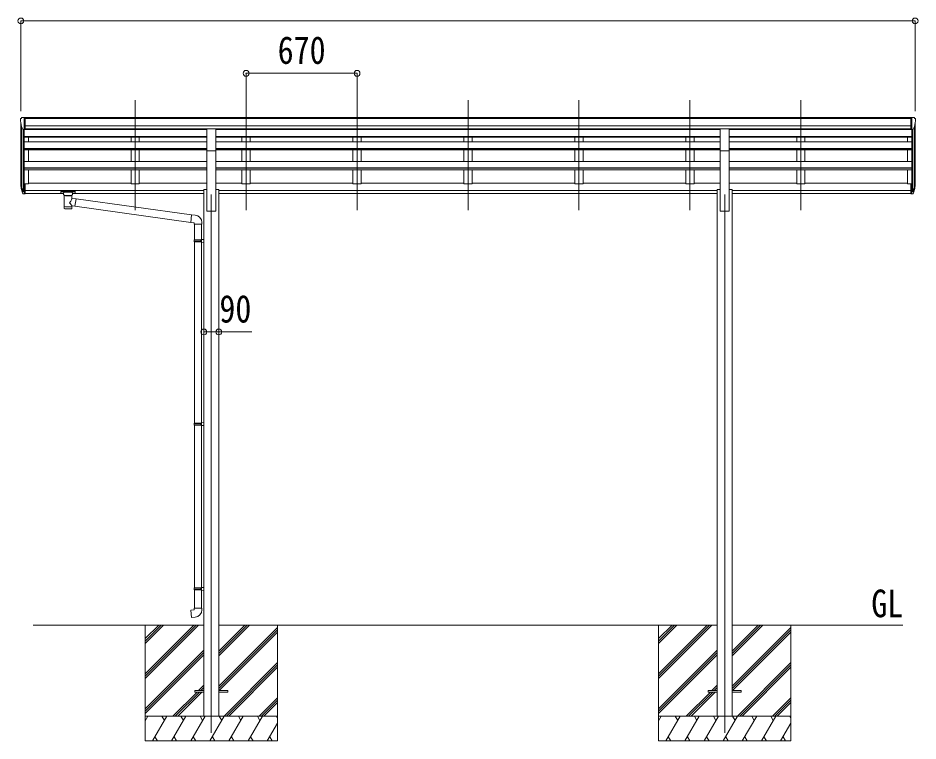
# Model space of a CAD drawing. Units: millimetres at full size. Extents: x -9783 to 33769, y -6828 to 6752.
# Drawn here: x 1098 to 6533, y -4183 to 183 of the extents above; entities that cross this region are included whole.
import ezdxf
from ezdxf.enums import TextEntityAlignment as Align

# ---------------------------------------------------------------- set-up
doc = ezdxf.new("R2010")
doc.units = ezdxf.units.MM
doc.header["$LTSCALE"] = 35
doc.header["$PDMODE"] = 32
doc.header["$PDSIZE"] = 35
for name, color, linetype, lineweight in [('0-0_0', 7, 'Continuous', 9), ('0-1_本体', 4, 'Continuous', 9), ('0-2_部品', 7, 'Continuous', 9), ('0-8_PARTS2', 2, 'Continuous', 9), ('0-A_寸法', 6, 'Continuous', 9)]:
    doc.layers.add(name, color=color, linetype=linetype, lineweight=lineweight)
doc.styles.add('ＭＳ ゴシック', font='')
doc.styles.get('ＭＳ ゴシック').set_extended_font_data('MS Gothic')

msp = doc.modelspace()

# ---------------------------------------------------------------- linework, layer by layer
at = {"layer": '0-0_0'}
for p, q in [((1189.63, -3483.05), (2220.43, -3483.05)), ((1865.63, -3483.05), (1865.63, -4183.05)), ((1865.63, -3777.22), (2159.81, -3483.05)), ((1865.63, -3791.37), (2173.95, -3483.05)), ((1865.63, -3805.51), (2188.09, -3483.05)), ((1865.63, -3593.38), (1975.96, -3483.05)), ((1865.63, -3579.24), (1961.82, -3483.05)), ((1865.63, -3565.09), (1947.68, -3483.05)), ((2310.83, -3668.68), (2496.46, -3483.05)), ((2310.83, -3654.53), (2482.32, -3483.05)), ((2310.83, -3640.39), (2468.18, -3483.05)), ((2310.83, -3483.05), (5320.43, -3483.05)), ((2310.83, -3852.52), (2665.63, -3497.73)), ((2310.83, -3866.67), (2665.63, -3511.87)), ((2313.09, -3878.55), (2665.63, -3526.01)), ((2665.63, -3483.05), (2665.63, -4183.05)), ((4965.63, -3483.05), (4965.63, -4183.05)), ((4965.63, -3777.22), (5259.81, -3483.05)), ((4965.63, -3791.37), (5273.95, -3483.05)), ((4965.63, -3805.51), (5288.09, -3483.05)), ((4965.63, -3593.38), (5075.96, -3483.05)), ((4965.63, -3579.24), (5061.82, -3483.05)), ((4965.63, -3565.09), (5047.68, -3483.05)), ((5410.83, -3483.05), (6441.63, -3483.05)), ((5410.83, -3668.68), (5596.46, -3483.05)), ((5410.83, -3654.53), (5582.32, -3483.05)), ((5410.83, -3640.39), (5568.18, -3483.05)), ((5410.83, -3852.52), (5765.63, -3497.73)), ((5410.83, -3866.67), (5765.63, -3511.87)), ((5413.09, -3878.55), (5765.63, -3526.01)), ((5765.63, -3483.05), (5765.63, -4183.05)), ((1865.63, -3989.36), (2220.43, -3634.56)), ((4965.63, -3989.36), (5320.43, -3634.56)), ((1865.63, -4003.5), (2220.43, -3648.7)), ((1865.63, -4017.64), (2220.43, -3662.84)), ((4965.63, -4003.5), (5320.43, -3648.7)), ((4965.63, -4017.64), (5320.43, -3662.84)), ((2342.44, -4033.05), (2665.63, -3709.86)), ((2356.58, -4033.05), (2665.63, -3724)), ((2370.72, -4033.05), (2665.63, -3738.14)), ((5442.44, -4033.05), (5765.63, -3709.86)), ((5456.58, -4033.05), (5765.63, -3724)), ((5470.72, -4033.05), (5765.63, -3738.14)), ((2188.57, -3878.55), (2220.43, -3846.69)), ((5288.57, -3878.55), (5320.43, -3846.69)), ((2034.07, -4033.05), (2179.57, -3887.55)), ((2048.21, -4033.05), (2193.71, -3887.55)), ((2062.36, -4033.05), (2207.86, -3887.55)), ((2202.71, -3878.55), (2220.43, -3860.83)), ((2216.86, -3878.55), (2220.43, -3874.97)), ((5134.07, -4033.05), (5279.57, -3887.55)), ((5148.21, -4033.05), (5293.71, -3887.55)), ((5162.36, -4033.05), (5307.86, -3887.55)), ((5302.71, -3878.55), (5320.43, -3860.83)), ((5316.86, -3878.55), (5320.43, -3874.97)), ((2554.57, -4033.05), (2665.63, -3921.99)), ((2568.71, -4033.05), (2665.63, -3936.13)), ((2582.86, -4033.05), (2665.63, -3950.27)), ((5654.57, -4033.05), (5765.63, -3921.99)), ((5668.71, -4033.05), (5765.63, -3936.13)), ((5682.86, -4033.05), (5765.63, -3950.27)), ((2665.63, -4033.05), (1865.63, -4033.05)), ((1865.63, -4060.55), (1881.51, -4033.05)), ((1910.38, -4183.05), (1996.98, -4033.05)), ((1981.98, -4059.03), (1966.98, -4033.05)), ((2025.85, -4183.05), (2112.45, -4033.05)), ((2097.45, -4059.03), (2082.45, -4033.05)), ((2141.32, -4183.05), (2227.92, -4033.05)), ((2212.92, -4059.03), (2197.92, -4033.05)), ((2256.79, -4183.05), (2343.39, -4033.05)), ((2328.39, -4059.03), (2313.39, -4033.05)), ((2372.26, -4183.05), (2458.86, -4033.05)), ((2443.86, -4059.03), (2428.86, -4033.05)), ((2487.73, -4183.05), (2574.33, -4033.05)), ((2544.33, -4033.05), (2559.33, -4059.03)), ((2603.2, -4183.05), (2665.63, -4074.91)), ((2659.8, -4033.05), (2665.63, -4043.15)), ((5765.63, -4033.05), (4965.63, -4033.05)), ((4965.63, -4060.55), (4981.51, -4033.05)), ((5010.38, -4183.05), (5096.98, -4033.05)), ((5081.98, -4059.03), (5066.98, -4033.05)), ((5125.85, -4183.05), (5212.45, -4033.05)), ((5197.45, -4059.03), (5182.45, -4033.05)), ((5241.32, -4183.05), (5327.92, -4033.05)), ((5312.92, -4059.03), (5297.92, -4033.05)), ((5356.79, -4183.05), (5443.39, -4033.05)), ((5428.39, -4059.03), (5413.39, -4033.05)), ((5472.26, -4183.05), (5558.86, -4033.05)), ((5543.86, -4059.03), (5528.86, -4033.05)), ((5587.73, -4183.05), (5674.33, -4033.05)), ((5644.33, -4033.05), (5659.33, -4059.03)), ((5703.2, -4183.05), (5765.63, -4074.91)), ((5759.8, -4033.05), (5765.63, -4043.15)), ((1865.63, -4183.05), (2665.63, -4183.05)), ((1925.38, -4157.07), (1940.37, -4183.05)), ((2040.85, -4157.07), (2055.85, -4183.05)), ((2156.32, -4157.07), (2171.32, -4183.05)), ((2271.79, -4157.07), (2286.79, -4183.05)), ((2387.26, -4157.07), (2402.26, -4183.05)), ((2502.73, -4157.07), (2517.73, -4183.05)), ((2618.2, -4157.07), (2633.2, -4183.05)), ((4965.63, -4183.05), (5765.63, -4183.05)), ((5025.38, -4157.07), (5040.37, -4183.05)), ((5140.85, -4157.07), (5155.85, -4183.05)), ((5256.32, -4157.07), (5271.32, -4183.05)), ((5371.79, -4157.07), (5386.79, -4183.05)), ((5487.26, -4157.07), (5502.26, -4183.05)), ((5602.73, -4157.07), (5617.73, -4183.05)), ((5718.2, -4157.07), (5733.2, -4183.05))]:
    msp.add_line(p, q, dxfattribs=at)
at = {"layer": '0-1_本体'}
for p, q in [((1142.13, -418.93), (6489.13, -418.93)), ((1142.13, -424.27), (6489.13, -424.27)), ((1115.63, -819.92), (1115.63, -455.68)), ((1119.91, -474.48), (1119.91, -844.19)), ((1142.13, -467.8), (6489.13, -467.81)), ((1142.13, -485.47), (6489.13, -485.47)), ((2238.13, -487.85), (1142.13, -487.85)), ((1780.63, -487.85), (1780.63, -490.32)), ((1830.63, -487.85), (1830.63, -490.32)), ((2450.63, -487.85), (2450.63, -490.32)), ((2500.63, -487.85), (2500.63, -490.32)), ((3120.63, -487.85), (3120.63, -490.32)), ((3170.63, -487.85), (3170.63, -490.32)), ((3790.63, -487.85), (3790.63, -490.32)), ((3840.63, -487.85), (3840.63, -490.32)), ((4460.63, -487.85), (4460.63, -490.32)), ((4510.63, -487.85), (4510.63, -490.32)), ((5130.63, -487.85), (5130.63, -490.32)), ((5180.63, -487.85), (5180.63, -490.32)), ((5393.13, -487.97), (6489.13, -487.97)), ((5800.63, -487.85), (5800.63, -490.32)), ((5850.63, -487.85), (5850.63, -490.32)), ((6511.35, -474.48), (6511.35, -844.19)), ((6515.63, -819.92), (6515.63, -455.68)), ((1129.63, -489.83), (1129.63, -862.19)), ((1135.63, -490.31), (1135.63, -817.75)), ((1135.63, -490.32), (2238.13, -490.32)), ((1135.63, -532.51), (2238.13, -532.51)), ((1135.63, -533.9), (2238.13, -533.9)), ((1135.63, -537.59), (2238.13, -537.59)), ((1160.63, -564.84), (1160.63, -537.59)), ((1780.63, -537.59), (1780.63, -564.84)), ((1830.63, -537.59), (1830.63, -564.84)), ((5338.13, -490.32), (2293.13, -490.32)), ((5338.13, -532.51), (2293.13, -532.51)), ((5338.13, -533.9), (2293.13, -533.9)), ((5338.13, -537.59), (2293.13, -537.59)), ((2450.63, -537.59), (2450.63, -564.84)), ((2500.63, -537.59), (2500.63, -564.84)), ((3120.63, -537.59), (3120.63, -564.84)), ((3170.63, -537.59), (3170.63, -564.84)), ((3790.63, -537.59), (3790.63, -564.84)), ((3840.63, -537.59), (3840.63, -564.84)), ((4460.63, -537.59), (4460.63, -564.84)), ((4510.63, -537.59), (4510.63, -564.84)), ((5130.63, -537.59), (5130.63, -564.84)), ((5180.63, -537.59), (5180.63, -564.84)), ((5393.13, -490.32), (6495.63, -490.32)), ((5393.13, -532.51), (6495.63, -532.51)), ((5393.13, -533.9), (6495.63, -533.9)), ((5393.13, -537.59), (6495.63, -537.59)), ((5800.63, -537.59), (5800.63, -564.84)), ((5850.63, -537.59), (5850.63, -564.84)), ((6470.63, -564.84), (6470.63, -537.59)), ((6495.63, -490.31), (6495.63, -817.75)), ((6501.63, -489.83), (6501.63, -862.19)), ((1135.63, -564.84), (2238.13, -564.84)), ((5338.13, -564.84), (2293.13, -564.84)), ((5393.13, -564.84), (6495.63, -564.84)), ((1135.63, -605.57), (2238.13, -605.57)), ((1135.63, -607.05), (2238.13, -607.05)), ((1135.63, -613.86), (2238.13, -613.86)), ((1160.63, -683.35), (1160.63, -613.86)), ((1780.63, -613.86), (1780.63, -683.35)), ((1830.63, -613.86), (1830.63, -683.35)), ((2238.13, -983.05), (2238.13, -619.1)), ((5338.13, -605.57), (2293.13, -605.57)), ((5338.13, -607.05), (2293.13, -607.05)), ((5338.13, -613.86), (2293.13, -613.86)), ((2293.13, -983.05), (2293.13, -619.1)), ((2450.63, -613.86), (2450.63, -683.35)), ((2500.63, -613.86), (2500.63, -683.35)), ((3120.63, -613.86), (3120.63, -683.35)), ((3170.63, -613.86), (3170.63, -683.35)), ((3790.63, -613.86), (3790.63, -683.35)), ((3840.63, -613.86), (3840.63, -683.35)), ((4460.63, -613.86), (4460.63, -683.35)), ((4510.63, -613.86), (4510.63, -683.35)), ((5130.63, -613.86), (5130.63, -683.35)), ((5180.63, -613.86), (5180.63, -683.35)), ((5338.13, -983.05), (5338.13, -619.1)), ((5393.13, -605.57), (6495.63, -605.57)), ((5393.13, -607.05), (6495.63, -607.05)), ((5393.13, -613.86), (6495.63, -613.86)), ((5393.13, -983.05), (5393.13, -619.1)), ((5800.63, -613.86), (5800.63, -683.35)), ((5850.63, -613.86), (5850.63, -683.35)), ((6470.63, -683.35), (6470.63, -613.86)), ((1135.63, -683.35), (2238.13, -683.35)), ((5338.13, -683.35), (2293.13, -683.35)), ((5393.13, -683.35), (6495.63, -683.35)), ((1135.63, -722.66), (2238.13, -722.66)), ((1135.63, -724.15), (2238.13, -724.15)), ((1135.63, -733.62), (2238.13, -733.62)), ((1160.63, -818.58), (1160.63, -733.62)), ((1780.63, -733.62), (1780.63, -818.58)), ((5338.13, -722.66), (2293.13, -722.66)), ((5338.13, -724.15), (2293.13, -724.15)), ((5338.13, -733.62), (2293.13, -733.62)), ((2450.63, -733.62), (2450.63, -818.58)), ((3120.63, -733.62), (3120.63, -818.58)), ((3790.63, -733.62), (3790.63, -818.58)), ((4460.63, -733.62), (4460.63, -818.58)), ((5130.63, -733.62), (5130.63, -818.58)), ((5393.13, -722.66), (6495.63, -722.66)), ((5393.13, -724.15), (6495.63, -724.15)), ((5393.13, -733.62), (6495.63, -733.62)), ((5800.63, -733.62), (5800.63, -818.58)), ((6470.63, -818.58), (6470.63, -733.62)), ((1160.63, -813.78), (1780.63, -813.78)), ((1830.63, -813.78), (2238.13, -813.78)), ((2293.13, -813.78), (2450.63, -813.78)), ((2500.63, -813.78), (3120.63, -813.78)), ((3170.63, -813.78), (3790.63, -813.78)), ((3840.63, -813.78), (4460.63, -813.78)), ((4510.63, -813.78), (5130.63, -813.78)), ((5180.63, -813.78), (5338.13, -813.78)), ((5393.13, -813.78), (5800.63, -813.78)), ((5850.63, -813.78), (6470.63, -813.78)), ((1142.13, -818.58), (1160.63, -818.58)), ((1142.13, -858.08), (2220.43, -858.08)), ((1142.13, -859.46), (2220.43, -859.46)), ((2220.43, -853.05), (2238.13, -853.05)), ((2220.43, -853.05), (2220.43, -4033.05)), ((2293.13, -853.05), (2310.83, -853.05)), ((2310.83, -853.05), (2310.83, -4033.05)), ((2310.83, -858.08), (5320.43, -858.08)), ((2310.83, -859.46), (5320.43, -859.46)), ((5320.43, -853.05), (5338.13, -853.05)), ((5320.43, -853.05), (5320.43, -4033.05)), ((5393.13, -853.05), (5410.83, -853.05)), ((5410.83, -853.05), (5410.83, -4033.05)), ((5410.83, -858.08), (6489.13, -858.08)), ((5410.83, -859.46), (6489.13, -859.46)), ((6489.13, -818.58), (6470.63, -818.58)), ((1142.13, -876.64), (1373.63, -876.64)), ((1427.63, -876.64), (2220.43, -876.64)), ((2310.83, -876.64), (5320.43, -876.64)), ((5410.83, -876.64), (6489.13, -876.64)), ((2238.13, -983.05), (2293.13, -983.05)), ((5338.13, -983.05), (5393.13, -983.05))]:
    msp.add_line(p, q, dxfattribs=at)
for points in [[(2293.13, -487.85), (5155.63, -487.97), (5338.13, -487.97)], [(1830.63, -733.62), (1830.63, -818.58), (1780.63, -818.58)], [(2500.63, -733.62), (2500.63, -818.58), (2450.63, -818.58)], [(3170.63, -733.62), (3170.63, -818.58), (3120.63, -818.58)], [(3840.63, -733.62), (3840.63, -818.58), (3790.63, -818.58)], [(4510.63, -733.62), (4510.63, -818.58), (4460.63, -818.58)], [(5180.63, -733.62), (5180.63, -818.58), (5130.63, -818.58)], [(5850.63, -733.62), (5850.63, -818.58), (5800.63, -818.58)]]:
    msp.add_lwpolyline(points, dxfattribs=at)
at = {"layer": '0-2_部品'}
for p, q in [((1113.63, -426.69), (1113.63, -427.32)), ((1120.54, -417.89), (1116.47, -423.7)), ((1123.63, -417.32), (1121.3, -417.47)), ((1123.63, -417.32), (1142.13, -417.32)), ((1135.63, -490.31), (1135.63, -417.32)), ((1142.13, -417.32), (1152.13, -417.41)), ((1142.13, -489.31), (1142.13, -417.32)), ((1152.13, -418.93), (1152.13, -417.41)), ((6489.13, -417.32), (6479.13, -417.41)), ((6479.13, -418.93), (6479.13, -417.41)), ((6489.13, -489.31), (6489.13, -417.32)), ((6507.63, -417.32), (6489.13, -417.32)), ((6495.63, -490.31), (6495.63, -417.32)), ((6507.63, -417.32), (6509.96, -417.47)), ((6510.72, -417.89), (6514.79, -423.7)), ((6517.63, -426.69), (6517.63, -427.32)), ((1128.01, -488.49), (1118.73, -472.43)), ((2238.13, -487.19), (2293.13, -487.19)), ((2238.13, -619.26), (2238.13, -487.19)), ((2293.13, -619.26), (2293.13, -487.19)), ((5338.13, -487.19), (5393.13, -487.19)), ((5338.13, -619.26), (5338.13, -487.19)), ((5393.13, -619.26), (5393.13, -487.19)), ((6503.26, -488.49), (6512.53, -472.43)), ((1135.63, -490.31), (1130.42, -489.99)), ((1142.13, -489.31), (1135.63, -489.31)), ((6489.13, -489.31), (6495.63, -489.31)), ((6495.63, -490.31), (6500.84, -489.99)), ((2238.13, -619.26), (2293.13, -619.26)), ((5338.13, -619.26), (5393.13, -619.26)), ((1118.02, -843.79), (1128.19, -862.96)), ((1129.2, -861.71), (1119.44, -843.3)), ((1120.61, -860.65), (1128.19, -878.13)), ((1135.63, -862.46), (1130.5, -862.46)), ((1135.63, -864.46), (1130.79, -864.46)), ((1135.63, -817.75), (1135.63, -879.63)), ((1142.13, -817.75), (1135.63, -817.75)), ((1142.13, -856.06), (1135.63, -856.06)), ((1142.13, -861.46), (1135.63, -861.46)), ((1142.13, -817.75), (1142.13, -878.81)), ((1357.13, -864.53), (1357.13, -875.29)), ((1357.13, -864.72), (1357.13, -866.26)), ((1359.13, -863.86), (1442.13, -863.86)), ((1359.13, -866.04), (1442.13, -866.04)), ((1444.13, -864.53), (1444.13, -875.29)), ((6489.13, -817.75), (6489.13, -878.81)), ((6489.13, -817.75), (6495.63, -817.75)), ((6489.13, -856.06), (6495.63, -856.06)), ((6489.13, -861.46), (6495.63, -861.46)), ((6495.63, -817.75), (6495.63, -879.63)), ((6495.63, -862.46), (6500.76, -862.46)), ((6495.63, -864.46), (6500.48, -864.46)), ((6502.06, -861.71), (6511.82, -843.3)), ((6513.24, -843.79), (6503.07, -862.96)), ((6510.65, -860.65), (6503.07, -878.13)), ((1135.63, -879.63), (1130.79, -879.63)), ((1142.13, -878.81), (1135.63, -878.81)), ((1359.13, -875.95), (1373.63, -875.95)), ((1373.63, -882.76), (1373.63, -872.48)), ((1377.73, -887.26), (1377.71, -967.55)), ((1423.53, -904.83), (1423.53, -887.25)), ((1448.75, -908.74), (1423.53, -904.83)), ((1427.63, -882.76), (1427.63, -872.48)), ((1427.63, -875.95), (1442.13, -875.95)), ((1448.75, -908.74), (1441.73, -954)), ((1448.75, -908.74), (2146.72, -1005.54)), ((6489.13, -878.81), (6495.63, -878.81)), ((6495.63, -879.63), (6500.48, -879.63)), ((1423.55, -967.55), (1423.53, -950.92)), ((1423.53, -951.17), (1441.73, -954)), ((2142.71, -1051.36), (1441.73, -954)), ((2167.55, -1007.36), (2146.72, -1005.54)), ((2162.63, -1063.1), (2208.63, -1063.1)), ((2164.63, -1063.1), (2164.63, -1157.1)), ((2206.63, -1063.1), (2206.63, -1154.55)), ((2208.63, -1063.1), (2208.63, -1052.19)), ((2162.63, -1159.1), (2163.63, -1157.1)), ((2162.63, -1159.1), (2206.63, -1159.1)), ((2162.63, -1159.1), (2162.63, -1167.1)), ((2162.63, -1167.1), (2206.63, -1167.1)), ((2162.63, -1167.1), (2163.63, -1169.1)), ((2163.63, -1157.1), (2206.63, -1157.1)), ((2163.63, -1169.1), (2206.63, -1169.1)), ((2164.63, -1169.1), (2164.63, -2263.29)), ((2202.15, -1159.1), (2201.72, -1157.1)), ((2204.63, -1154.6), (2220.63, -1154.13)), ((2204.63, -1156.6), (2204.63, -1154.6)), ((2204.63, -1156.6), (2206.63, -1156.6)), ((2204.63, -1171.6), (2204.63, -1169.6)), ((2204.63, -1171.6), (2220.63, -1172.07)), ((2206.63, -1171.66), (2206.63, -2260.73)), ((2220.63, -1154.13), (2220.63, -1172.07)), ((2162.63, -2265.29), (2163.63, -2263.29)), ((2162.63, -2265.29), (2206.63, -2265.29)), ((2162.63, -2265.29), (2162.63, -2273.29)), ((2162.63, -2273.29), (2206.63, -2273.29)), ((2162.63, -2273.29), (2163.63, -2275.29)), ((2163.63, -2263.29), (2206.63, -2263.29)), ((2163.63, -2275.29), (2206.63, -2275.29)), ((2164.63, -2275.29), (2164.63, -3258.45)), ((2202.15, -2265.29), (2201.72, -2263.29)), ((2204.63, -2260.79), (2220.63, -2260.32)), ((2204.63, -2262.79), (2204.63, -2260.79)), ((2204.63, -2262.79), (2206.63, -2262.79)), ((2204.63, -2277.79), (2204.63, -2275.79)), ((2204.63, -2277.79), (2220.63, -2278.26)), ((2206.63, -2277.85), (2206.63, -3255.89)), ((2220.63, -2260.32), (2220.63, -2278.26)), ((2162.63, -3260.45), (2163.63, -3258.45)), ((2162.63, -3260.45), (2206.63, -3260.45)), ((2162.63, -3260.45), (2162.63, -3268.45)), ((2163.63, -3258.45), (2206.63, -3258.45)), ((2202.15, -3260.45), (2201.72, -3258.45)), ((2204.63, -3255.95), (2220.63, -3255.48)), ((2204.63, -3257.95), (2204.63, -3255.95)), ((2204.63, -3257.95), (2206.63, -3257.95)), ((2220.63, -3255.48), (2220.63, -3273.42)), ((2162.63, -3268.45), (2206.63, -3268.45)), ((2162.63, -3268.45), (2163.63, -3270.45)), ((2163.63, -3270.45), (2206.63, -3270.45)), ((2164.63, -3270.45), (2164.63, -3380.45)), ((2204.63, -3272.95), (2204.63, -3270.95)), ((2204.63, -3272.95), (2220.63, -3273.42)), ((2206.63, -3273.01), (2206.63, -3380.45)), ((2162.63, -3380.45), (2208.63, -3380.45)), ((2162.63, -3390.45), (2162.63, -3380.45)), ((2208.63, -3380.45), (2208.63, -3391.37))]:
    msp.add_line(p, q, dxfattribs=at)
at = {"layer": '0-2_部品', "color": 4}
for p, q in [((2165.83, -3878.55), (2165.83, -3887.55)), ((2220.63, -3878.55), (2165.83, -3878.55)), ((2220.63, -3887.55), (2165.83, -3887.55)), ((2365.43, -3878.55), (2310.63, -3878.55)), ((5265.63, -3878.55), (5265.63, -3887.55)), ((5320.43, -3878.55), (5265.63, -3878.55)), ((5320.43, -3887.55), (5265.63, -3887.55)), ((5465.23, -3878.55), (5410.43, -3878.55))]:
    msp.add_line(p, q, dxfattribs=at)
at = {"layer": '0-2_部品'}
for points in [[(1357.13, -864.53), (1357.17, -864.33), (1357.25, -864.19), (1357.35, -864.1), (1357.45, -864.04), (1357.57, -863.99), (1357.86, -863.93), (1358.35, -863.89), (1358.9, -863.86), (1359.13, -863.86)], [(1442.13, -863.86), (1442.48, -863.87), (1443.01, -863.89), (1443.46, -863.94), (1443.77, -864.02), (1443.94, -864.12), (1444.06, -864.26), (1444.12, -864.44), (1444.13, -864.53)], [(1357.13, -875.29), (1357.17, -875.48), (1357.25, -875.62), (1357.35, -875.71), (1357.45, -875.77), (1357.57, -875.82), (1357.86, -875.88), (1358.35, -875.93), (1358.9, -875.95), (1359.13, -875.95)], [(1373.67, -882.7), (1373.65, -883.06), (1373.89, -884.01), (1374.41, -884.9), (1375.22, -885.74), (1376.33, -886.53), (1377.73, -887.26)], [(1423.53, -887.25), (1423.76, -887.15), (1425.12, -886.42), (1426.23, -885.57), (1426.99, -884.7), (1427.45, -883.81), (1427.62, -882.92)], [(1442.13, -875.95), (1442.48, -875.95), (1443.01, -875.92), (1443.46, -875.87), (1443.77, -875.79), (1443.94, -875.69), (1444.06, -875.55), (1444.12, -875.38), (1444.13, -875.29)], [(2146.72, -1005.54), (2142.71, -1051.36), (2162.63, -1053.1), (2162.63, -1063.1)], [(2202.15, -1159.1), (2202.15, -1167.1), (2201.72, -1169.1)], [(2204.63, -1169.6), (2206.63, -1169.6), (2206.63, -1156.6)], [(2202.15, -2265.29), (2202.15, -2273.29), (2201.72, -2275.29)], [(2204.63, -2275.79), (2206.63, -2275.79), (2206.63, -2262.79)], [(2202.15, -3260.45), (2202.15, -3268.45), (2201.72, -3270.45)], [(2204.63, -3270.95), (2206.63, -3270.95), (2206.63, -3257.95)], [(2167.55, -3436.2), (2146.72, -3438.02), (2142.71, -3392.2), (2162.63, -3390.45)]]:
    msp.add_lwpolyline(points, dxfattribs=at)
at = {"layer": '0-2_部品', "color": 4}
for points in [[(2365.43, -3878.55), (2365.43, -3887.55), (2310.63, -3887.55)], [(5465.23, -3878.55), (5465.23, -3887.55), (5410.43, -3887.55)]]:
    msp.add_lwpolyline(points, dxfattribs=at)
at = {"layer": '0-2_部品'}
for centre, radius, start, end in [((1116.63, -426.69), 3, 93, 180), ((1315.63, -427.32), 202, 180, 192.90261), ((1121.36, -418.46), 1, 93.5, 145), ((6509.9, -418.46), 1, 35, 86.5), ((6315.63, -427.32), 202, 347.09739, 0), ((6514.63, -426.69), 3, 0, 87), ((1130.6, -486.99), 3, 210, 266.5), ((6500.66, -486.99), 3, 273.5, 330), ((1204.29, -821.62), 89.07, 174.49576, 194.41188), ((1203.58, -817.34), 88.05, 177.22392, 197.21071), ((6427.68, -817.34), 88.05, 342.78929, 2.77608), ((6426.97, -821.62), 89.07, 345.58812, 5.50424), ((1248.85, -824.57), 133.22, 183.27987, 195.71302), ((1130.79, -861.46), 3, 210, 270), ((1130.5, -860.96), 1.5, 210, 270), ((6500.48, -861.46), 3, 270, 330), ((6500.76, -860.96), 1.5, 270, 330), ((6382.41, -824.57), 133.22, 344.28698, 356.72013), ((1130.79, -876.63), 3, 210, 270), ((6500.48, -876.63), 3, 270, 330), ((2163.63, -1052.19), 45, 0, 85), ((2163.63, -3391.37), 45, 275, 0)]:
    msp.add_arc(centre, radius, start, end, dxfattribs=at)
for centre, major_axis, ratio, start_param, end_param in [((1359.13, -866.26), (2, 0), 0.109601, 1.5707963, 3.1415927), ((1400.63, -872.48), (27, 0), 0.122176, 6.2831853, 9.424778), ((1442.13, -866.26), (2, 0), 0.109601, 0, 1.5707963), ((1400.64, -887.71), (-22.91, 0.42), 0.072511, 0.0008029, 1.5715993), ((1400.64, -889.33), (-22.91, 0.42), 0.072511, 0.0008029, 1.5715993), ((1400.62, -887.71), (22.92, 0.42), 0.07247, 4.71158, 6.2823764), ((1400.62, -889.33), (22.92, 0.42), 0.07247, 4.71158, 6.2823764), ((1400.63, -931.37), (-22.81, -26.62), 0.234429, 1.6855472, 3.1268519), ((1411.63, -882.76), (16, 0), 0.361356, 6.2636979, 6.2831853), ((1400.63, -967.55), (22.92, 0), 0.101955, 3.1415499, 6.2833984), ((1400.63, -955.11), (22.91, 0), 0.122865, 3.1415927, 6.2831853), ((1403.19, -928.73), (20.32, -22.25), 0.045535, 0.0389954, 1.3075346)]:
    msp.add_ellipse(centre, major_axis=major_axis, ratio=ratio, start_param=start_param, end_param=end_param, dxfattribs=at)
at = {"layer": '0-8_PARTS2'}
for p, q in [((1805.63, -976.84), (1805.63, -314.32)), ((2475.63, -976.84), (2475.63, -314.32)), ((3145.63, -976.84), (3145.63, -314.32)), ((3815.63, -976.84), (3815.63, -314.32)), ((4485.63, -976.84), (4485.63, -314.32)), ((5155.63, -976.84), (5155.63, -314.32)), ((5825.63, -976.84), (5825.63, -314.32)), ((2265.63, -883.05), (2265.63, -4133.05)), ((5365.63, -883.05), (5365.63, -4133.05))]:
    msp.add_line(p, q, dxfattribs=at)
at = {"layer": '0-A_寸法'}
for p, q in [((1115.63, 165.31), (1115.63, -380.31)), ((1115.63, 165.31), (6515.63, 165.31)), ((6515.63, 165.31), (6515.63, -380.31)), ((2475.63, -151.31), (2475.63, -380.31)), ((2475.63, -151.31), (3145.63, -151.31)), ((3145.63, -151.31), (3145.63, -380.31)), ((2220.63, -1713.23), (2310.63, -1713.23)), ((2310.63, -1713.23), (2510.63, -1713.23))]:
    msp.add_line(p, q, dxfattribs=at)
for p in [(1115.63, 165.31), (6515.63, 165.31), (2475.63, -151.31), (3145.63, -151.31), (2220.63, -1713.23), (2310.63, -1713.23)]:
    msp.add_point(p, dxfattribs=at)

# ---------------------------------------------------------------- texts
at = {"layer": '0-0_0', "style": 'ＭＳ ゴシック', "width": 0.85}
msp.add_text('GL', height=166.8, dxfattribs=at).set_placement((6251.17, -3485.48), align=Align.BOTTOM_LEFT)
at = {"layer": '0-A_寸法', "color": 7, "style": 'ＭＳ ゴシック', "width": 0.85}
for s, p in [('670', (2666.26, -144.31)), ('90', (2314.38, -1706.23))]:
    msp.add_text(s, height=166.8, dxfattribs=at).set_placement(p, align=Align.BOTTOM_LEFT)

doc.saveas('drawing.dxf')
